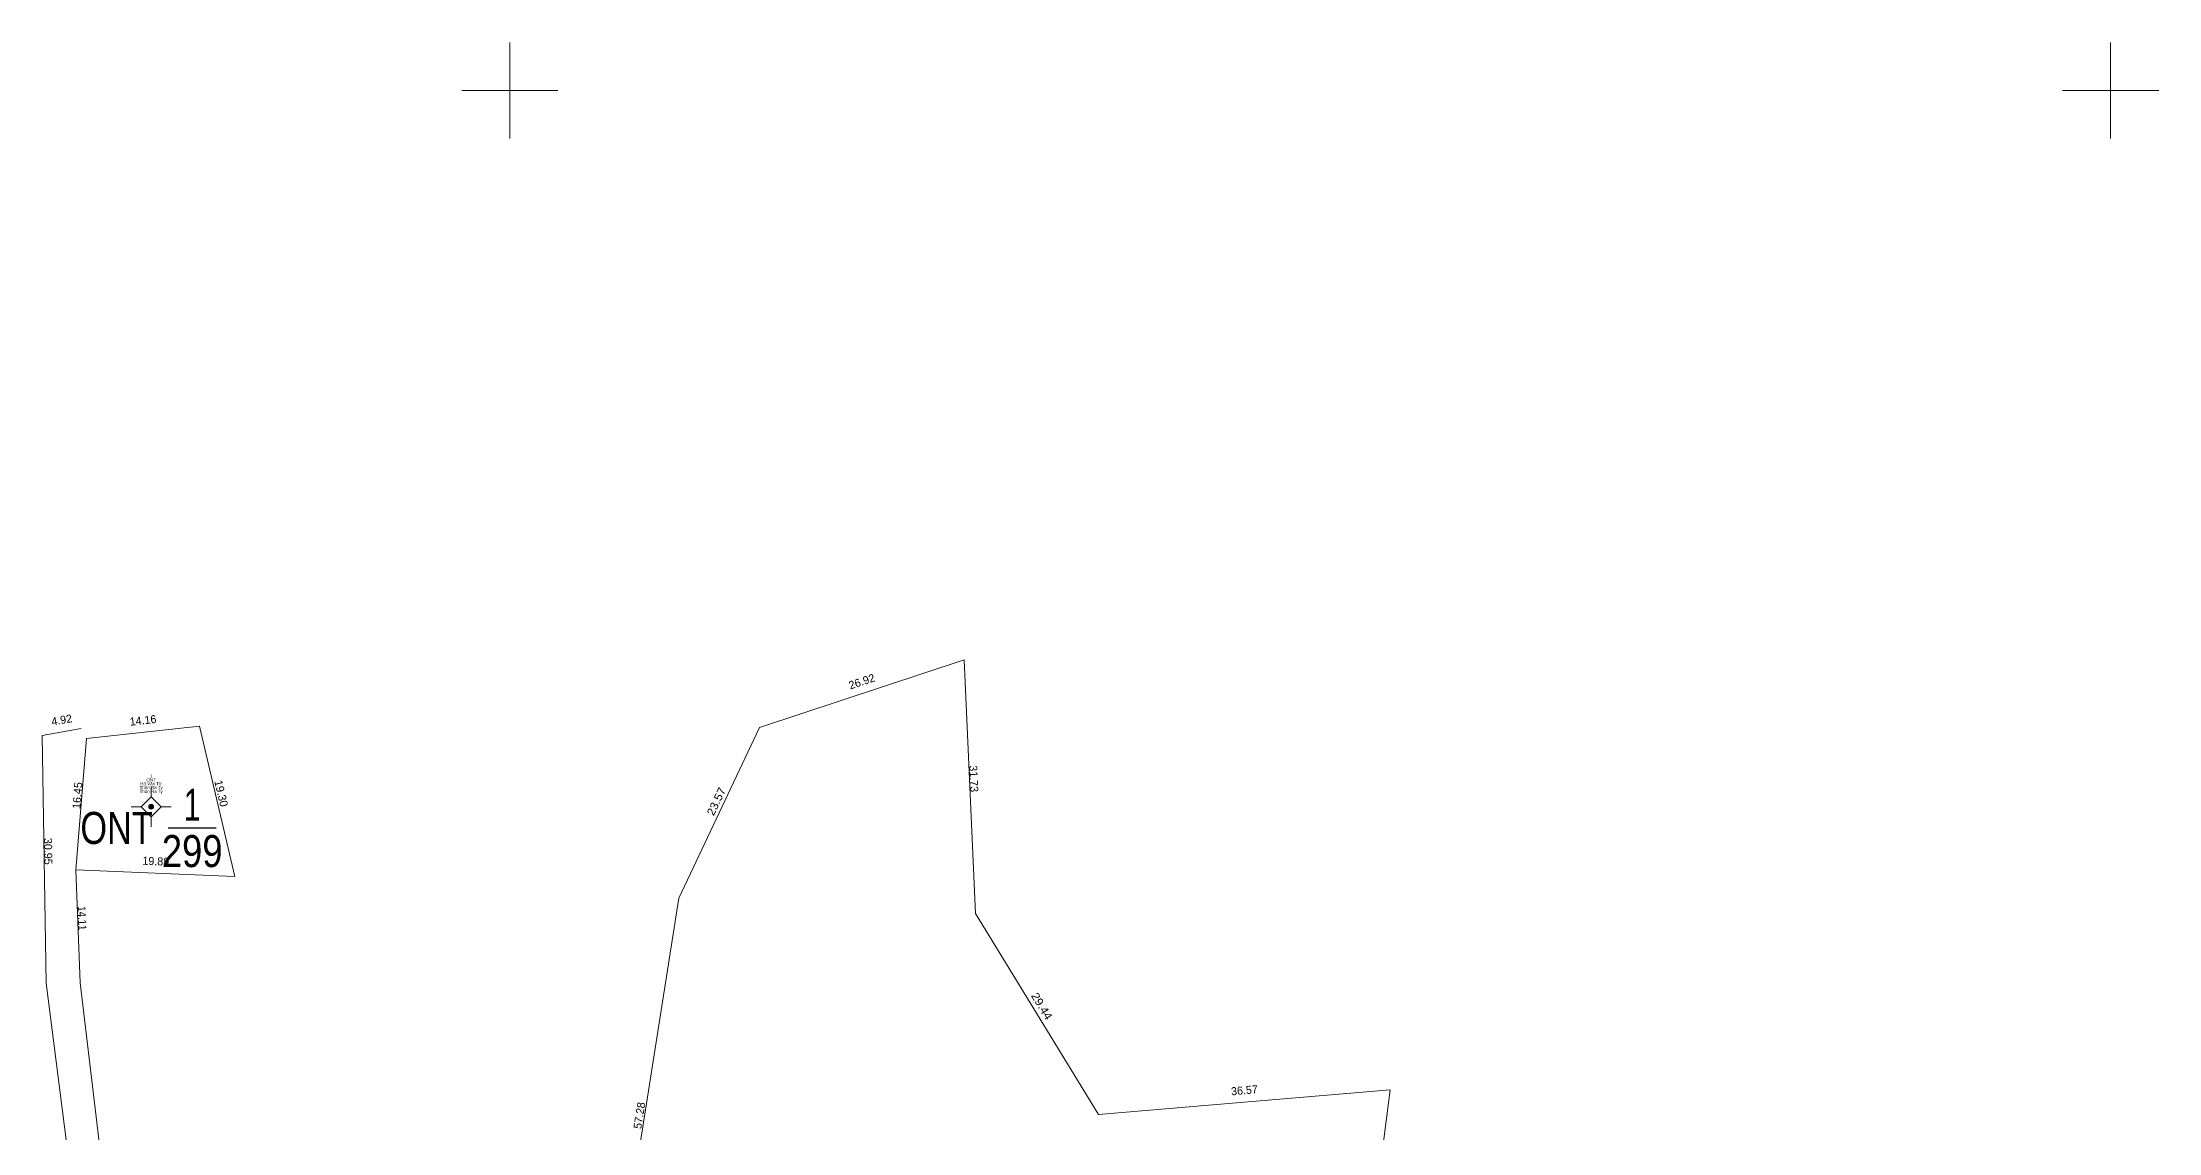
# Model space of a CAD drawing. Header units: metres. Extents: x 551763 to 553237, y 1832638 to 1834269.
# Drawn here: x 552141.6 to 552406, y 1833469.8 to 1833606 of the extents above; entities that cross this region are included whole.
import ezdxf
from ezdxf.enums import TextEntityAlignment as Align

# ---------------------------------------------------------------- set-up
doc = ezdxf.new("R2010")
doc.units = ezdxf.units.M
doc.header["$LTSCALE"] = 0.16
for name, color, linetype, lineweight in [('10', 7, 'Continuous', 13), ('11', 7, 'Continuous', 13), ('13', 7, 'Continuous', 25), ('23', 7, 'Continuous', 13), ('63', 7, 'Continuous', 13)]:
    doc.layers.add(name, color=color, linetype=linetype, lineweight=lineweight)
doc.layers.add('15', color=7, linetype='Continuous')
doc.layers.add('62', color=7, linetype='Continuous')

msp = doc.modelspace()

# ---------------------------------------------------------------- hatches: boundary and pattern name
at = {"layer": '11'}
msp.add_hatch(color=256, dxfattribs=at).paths.add_polyline_path([(552155.4695, 1833510.53, 1), (552154.8695, 1833510.53, 1)])

# ---------------------------------------------------------------- linework, layer by layer
at = {"layer": '10'}
for points in [[(552212.2, 1833442.52), (552221.09, 1833499.11), (552231.18, 1833520.41), (552256.73, 1833528.88), (552258.18, 1833497.18), (552273.54, 1833472.07), (552309.98, 1833475.16), (552307.77, 1833457.97), (552297.45, 1833445.66)], [(552147.11, 1833519.04), (552161.19, 1833520.58), (552165.64, 1833501.8), (552145.77, 1833502.64)]]:
    msp.add_lwpolyline(points, dxfattribs=at)
at = {"layer": '11'}
for p, q in [((552155.17, 1833513.03), (552155.17, 1833511.78)), ((552153.92, 1833510.53), (552152.67, 1833510.53)), ((552157.67, 1833510.53), (552156.42, 1833510.53)), ((552155.17, 1833509.28), (552155.17, 1833508.03))]:
    msp.add_line(p, q, dxfattribs=at)
msp.add_lwpolyline([(552155.17, 1833511.78), (552153.92, 1833510.53), (552155.17, 1833509.28), (552156.42, 1833510.53)], close=True, dxfattribs=at)
msp.add_circle((552155.1695, 1833510.53), 0.3, dxfattribs=at)
at = {"layer": '13'}
msp.add_line((552157.3, 1833507.88), (552163.31, 1833507.88), dxfattribs=at)
at = {"layer": '23'}
msp.add_line((552147.11, 1833519.04), (552145.77, 1833502.64), dxfattribs=at)
for points in [[(552152.5, 1833357.63), (552155.84, 1833365.8), (552156.67, 1833378.29), (552155.38, 1833393.68), (552149.11, 1833433.02), (552142.03, 1833488.49), (552141.57, 1833519.44), (552146.42, 1833520.28)], [(552145.77, 1833502.64), (552146.31, 1833488.54), (552152.82, 1833433.79)]]:
    msp.add_lwpolyline(points, dxfattribs=at)
at = {"layer": '63'}
for p, q in [((552200, 1833594), (552200, 1833606)), ((552400, 1833594), (552400, 1833606)), ((552194, 1833600), (552206, 1833600)), ((552394, 1833600), (552406, 1833600))]:
    msp.add_line(p, q, dxfattribs=at)

# ---------------------------------------------------------------- texts
at = {"layer": '13'}
for s, width, p in [('1', 0.7, (552160.295, 1833508.77)), ('299', 0.85, (552160.295, 1833502.99))]:
    msp.add_text(s, height=4, dxfattribs=dict(at, width=width)).set_placement(p, align=Align.CENTER)
at = {"layer": '13', "width": 0.8}
msp.add_text('ONT ', height=4, dxfattribs=at).set_placement((552156.55, 1833505.88), align=Align.RIGHT)
at = {"layer": '15'}
for s, p in [('Thôn Ra Ty', (552155.17, 1833512.73)), ('Thôn Ra Ty', (552155.17, 1833512.25)), ('Hồ Văn Từ', (552155.165, 1833513.21))]:
    msp.add_text(s, height=0.4, dxfattribs=at).set_placement(p, align=Align.CENTER)
for s, width, p in [('ONT', 1.05, (552155.17, 1833513.69)), ('1', 0.75, (552155.17, 1833514.17))]:
    msp.add_text(s, height=0.4, dxfattribs=dict(at, width=width)).set_placement(p, align=Align.CENTER)
at = {"layer": '62'}
for s, rotation, p in [('26.92', 18.341, (552244.1177, 1833525.6962)), ('4.92', 9.826, (552144.0747, 1833520.876)), ('14.16', 6.242, (552154.2056, 1833520.82)), ('31.73', 272.619, (552257.4547, 1833514.0078)), ('16.45', 85.329, (552146.4443, 1833511.8843)), ('19.30', 283.331, (552163.4392, 1833512.0753)), ('30.95', 270.852, (552141.804, 1833504.9524)), ('19.89', 357.579, (552155.7289, 1833503.2211)), ('36.57', 4.847, (552291.8078, 1833474.6197)), ('57.28', 81.072, (552216.6619, 1833471.8874))]:
    msp.add_text(s, height=1, rotation=rotation, dxfattribs=at).set_placement(p, align=Align.CENTER)
for s, rotation, width, p in [('23.57', 64.653, 1.1, (552226.2392, 1833510.9659)), ('14.11', 272.193, 0.9, (552146.0388, 1833496.5741)), ('29.44', 301.454, 1.1, (552266.0265, 1833485.3609))]:
    msp.add_text(s, height=1, rotation=rotation, dxfattribs=dict(at, width=width)).set_placement(p, align=Align.CENTER)

doc.saveas('drawing.dxf')
